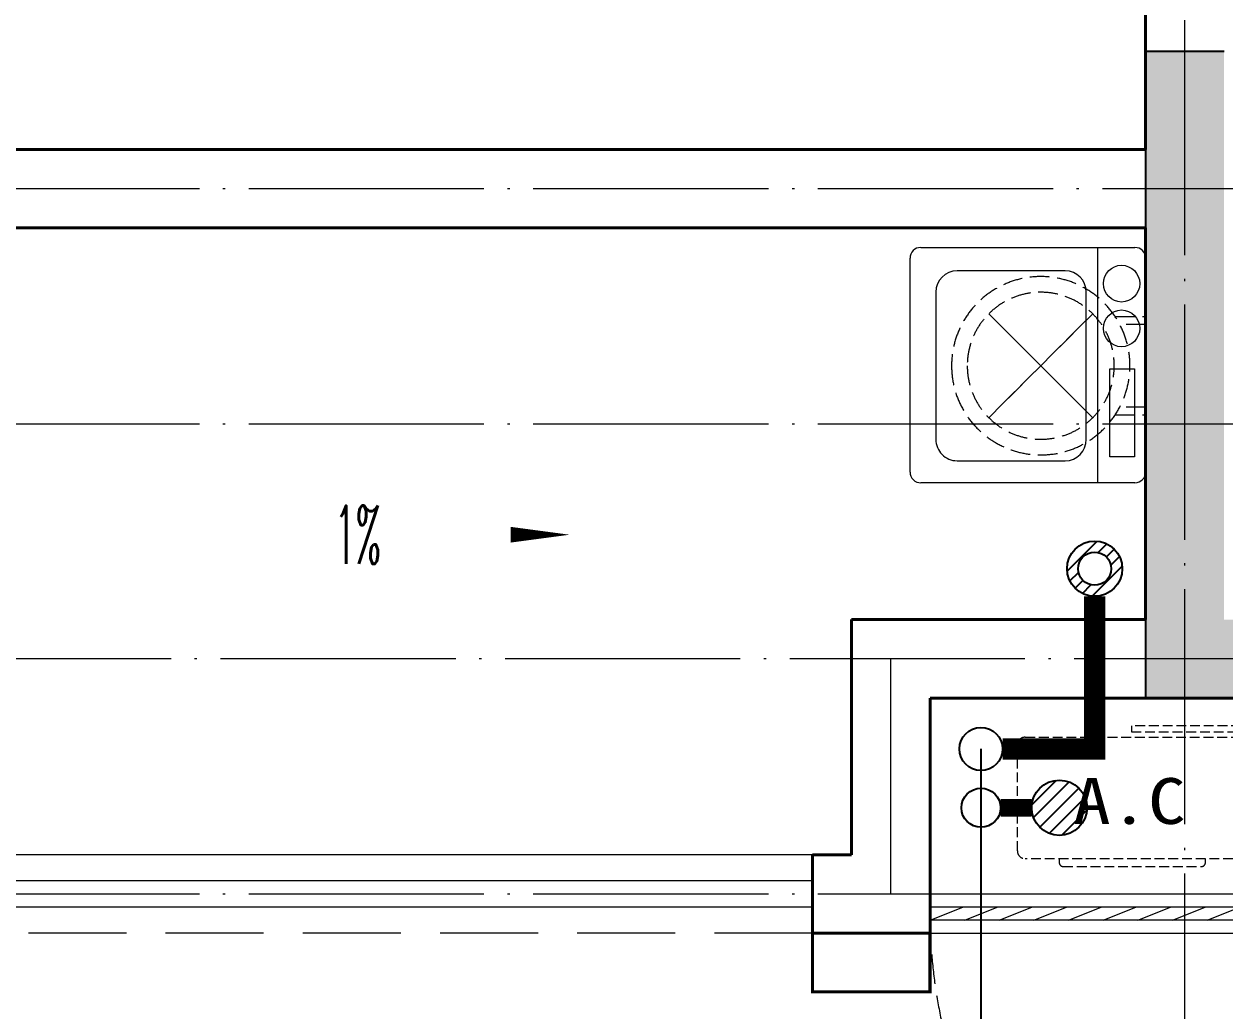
# Model space of a CAD drawing. Extents: x 27938 to 1042331, y -235042 to 1535213.
# Drawn here: x 688555 to 691617, y 518944 to 521460 of the extents above; entities that cross this region are included whole.
import ezdxf

# ---------------------------------------------------------------- set-up
doc = ezdxf.new("R2010")
doc.units = 0
doc.header["$LTSCALE"] = 1000
doc.header["$MEASUREMENT"] = 0
for name, pattern in [('$1$DASH', [0.35, 0.25, -0.1]), ('DASH', [0.35, 0.25, -0.1]), ('DOTE', [2.42, 2, -0.2, 0.02, -0.2])]:
    doc.linetypes.add(name, pattern=pattern)
for name, color, linetype in [('$RECOVER_210609100354-0', 7, 'Continuous'), ('$RECOVER_210609100354-25', 7, 'Continuous'), ('3.5方案汇报，与郭总、侯月琴确定户型_t8$0$2020.03.04 -1安徽标准化洋房户型(UA）_t8_t8$0$看线', 154, 'Continuous'), ('COLUMN', 9, 'Continuous'), ('DIM_凝结', 3, 'Continuous'), ('DIM_污水', 3, 'Continuous'), ('EQUIP_地漏', 7, 'Continuous'), ('PIPE-凝结', 150, 'N'), ('PIPE-污水', 2, 'W'), ('VPIPE-凝结', 150, 'Continuous'), ('VPIPE-污水', 2, 'W')]:
    doc.layers.add(name, color=color, linetype=linetype)
for name, color, linetype, lineweight in [('DOTE', 19, 'DOTE', 9), ('LVTRY', 1, 'Continuous', 13), ('PUB_HATCH', 8, 'Continuous', 9), ('WALL', 9, 'Continuous', 40), ('WINDOW', 8, 'Continuous', 15), ('平面-排水沟', 86, 'Continuous', 15), ('平面-栏杆', 135, 'Continuous', 15), ('平面-看线', 45, 'Continuous', 15), ('平面-空调预留孔', 173, 'Continuous', 15)]:
    doc.layers.add(name, color=color, linetype=linetype, lineweight=lineweight)
doc.styles.add('_TCH_DIM', font='SIMPLEX.shx', dxfattribs={"width": 0.6, "oblique": 10, "bigfont": 'hztxt.shx'})
doc.styles.get("Standard").update_dxf_attribs({"font": 'gbenor.shx', "bigfont": 'gbcbig.shx'})
doc.styles.add('黑体', font='simhei.ttf')
doc.linetypes.add('N', pattern='A,3,-0.2,["N",Standard,S=0.25,R=0,X=-0.1,Y=-0.115],-0.2', length=3.4)
doc.linetypes.add('W', pattern='A,3,-0.2,["W",Standard,S=0.25,R=0,X=-0.1,Y=-0.115],-0.2', length=3.4)

# ---------------------------------------------------------------- blocks, each defined once
blk = doc.blocks.new('GFDGDGRDGRDG')
at = {"layer": 'DOTE', "linetype": 'DOTE', "ltscale": 0.3}
for p, q in [((584693.7, 360558.3), (584693.7, 376108.3)), ((573593.7, 364358.3), (626393.7, 364358.3)), ((573593.7, 363758.3), (626393.7, 363758.3)), ((626393.7, 363158.3), (573593.7, 363158.3)), ((583943.7, 362558.3), (583943.7, 363158.3)), ((573593.7, 362558.3), (626393.7, 362558.3))]:
    blk.add_line(p, q, dxfattribs=at)
blk = doc.blocks.new('HFHFHFHFTF')
at = {"layer": 'PUB_HATCH'}
blk.add_hatch(color=256, dxfattribs=at).paths.add_polyline_path([(546266.6, 365523.7), (545516.6, 365523.7), (545516.6, 366973.7), (545316.6, 366973.7), (545316.6, 365323.7), (546266.6, 365323.7)])
at = {"layer": 'COLUMN', "color": 8}
for p, q in [((545516.6, 366973.7), (545316.6, 366973.7)), ((545316.6, 366973.7), (545316.6, 365323.7)), ((545316.6, 365323.7), (546266.6, 365323.7))]:
    blk.add_line(p, q, dxfattribs=at)
blk = doc.blocks.new('RECTANG')
at = {"color": 0}
for p, q in [((1, 1), (0, 1)), ((0, 1), (0, 0)), ((1, 0), (1, 1)), ((0, 0), (1, 0))]:
    blk.add_line(p, q, dxfattribs=at)
blk = doc.blocks.new('洗衣机')
at = {"layer": 'LVTRY', "color": 0}
for p, q in [((3791567.4, 243472.1), (3791021, 243472.1)), ((3791116.5, 243472.1), (3791116.5, 242871.5)), ((3790993.7, 243444.5), (3790993.7, 242899.1)), ((3791594.6, 242899.1), (3791594.6, 243444.5)), ((3791199, 243412.7), (3791474.9, 243412.7)), ((3791145.1, 242982.5), (3791145.1, 243358)), ((3791528.8, 243358), (3791528.8, 242982.5)), ((3791474.9, 242927.8), (3791199, 242927.8)), ((3791021, 242871.5), (3791567.4, 242871.5))]:
    blk.add_line(p, q, dxfattribs=at)
at = {"layer": 'LVTRY', "color": 0, "extrusion": (0, 0, -1)}
for centre, major_axis, start_param, end_param in [((3791021, 243444.5), (0, 27.6), -1.570796, 0), ((3791567.4, 243444.5), (0, 27.6), 0, 1.570796), ((3791055.1, 243379.8), (0, 46.9), 3.141593, 9.424778), ((3791199, 243358), (0, 54.7), 4.712389, 6.283185), ((3791474.9, 243358), (0, 54.7), 0, 1.570796), ((3791055.1, 243265.7), (0, 46.9), 3.141593, 9.424778), ((3791199, 242982.5), (0, 54.7), 3.141593, 4.712389), ((3791474.9, 242982.5), (0, 54.7), 1.570796, 3.141593), ((3791021, 242899.1), (0, 27.6), 3.141593, 4.712389), ((3791567.4, 242899.1), (0, 27.6), 1.570796, 3.141593)]:
    blk.add_ellipse(centre, major_axis=major_axis, ratio=0.986385, start_param=start_param, end_param=end_param, dxfattribs=at)
at = {"layer": 'LVTRY', "color": 8, "xscale": 63.25620569481588, "yscale": 224.5369532744355, "zscale": 64.12934308941763, "rotation": 180}
blk.add_blockref('RECTANG', (3791085.2, 243162.4), dxfattribs=at)
blk = doc.blocks.new('dnfhfn')
at = {"color": 0, "linetype": '$1$DASH', "ltscale": 0.2}
for p, q in [((101.9, 495, 0), (121.9, 495, 0)), ((101.9, 417.2, 0), (101.9, 495, 0)), ((121.9, 495, 0), (121.9, 429, 0)), ((353.1, 495, 0), (333.1, 495, 0)), ((333.1, 495, 0), (333.1, 429, 0)), ((353.1, 417.2, 0), (353.1, 495, 0))]:
    blk.add_line(p, q, dxfattribs=at)
at = {"color": 0, "linetype": '$1$DASH', "ltscale": 0.2, "elevation": 0}
for points in [[(94.9, 360.1), (94.9, 360.1), (360.1, 94.9), (360.1, 94.9)], [(360.1, 360.1), (94.9, 94.9), (94.9, 94.9), (360.1, 360.1)]]:
    blk.add_lwpolyline(points, close=True, dxfattribs=at)
at = {"color": 0, "linetype": '$1$DASH', "ltscale": 0.2}
for radius in [227.5, 187.5]:
    blk.add_circle((227.5, 227.5, 0), radius, dxfattribs=at)
blk = doc.blocks.new('gsergvr')
at = {"layer": '平面-空调预留孔', "color": 0, "linetype": 'DASH', "ltscale": 0.1}
for p, q in [((34075.4, 17176.2), (34075.4, 17166.2)), ((34448.2, 17166.2), (34448.2, 17176.2)), ((34085.4, 17156.2), (34438.2, 17156.2))]:
    blk.add_line(p, q, dxfattribs=at)
blk.add_lwpolyline([(34679.3, 17515.3), (34259.5, 17515.3), (34259.5, 17500.2), (34679.3, 17500.2)], close=True, dxfattribs=at)
blk.add_lwpolyline([(34728.6, 17176.2), (33988.6, 17176.2, -0.414214), (33968.6, 17196.2), (33968.6, 17466.2, -0.414214), (33988.6, 17486.2), (34728.6, 17486.2, -0.414214), (34748.6, 17466.2), (34748.6, 17196.2, -0.414214)], format="xyb", close=True, dxfattribs=at)
for centre, start, end in [((34085.4, 17166.2), 180, 270), ((34438.2, 17166.2), 270, 0)]:
    blk.add_arc(centre, 10, start, end, dxfattribs=at)
at = {"layer": '平面-空调预留孔', "color": 0, "linetype": 'DASH', "ltscale": 0.1, "style": '黑体', "width": 1.2}
blk.add_text('A.C', height=117.05, dxfattribs=at).set_placement((34110.9, 17264.8))
blk = doc.blocks.new('rtyryrtyeeretee')
at = {"layer": '平面-空调预留孔', "color": 8}
blk.add_blockref('gsergvr', (635673.5, 326705.8), dxfattribs=at)
blk = doc.blocks.new('$WINLIB2D$00000039')
at = {"color": 0}
for points in [[(-0.5, 0.5), (-0.5, -0.5)], [(0.5, 0.5), (-0.5, 0.5)], [(0.5, -0.5), (0.5, 0.5)], [(-0.5, 0.1667), (0.5, 0.1667)], [(-0.3839, -0.1667), (-0.448, 0.1667)], [(-0.3159, -0.1667), (-0.38, 0.1667)], [(-0.2479, -0.1667), (-0.312, 0.1667)], [(-0.1799, -0.1667), (-0.244, 0.1667)], [(-0.1119, -0.1667), (-0.176, 0.1667)], [(-0.0439, -0.1667), (-0.108, 0.1667)], [(0.0241, -0.1667), (-0.04, 0.1667)], [(0.0921, -0.1667), (0.028, 0.1667)], [(0.16, -0.1667), (0.0959, 0.1667)], [(0.228, -0.1667), (0.1639, 0.1667)], [(0.296, -0.1667), (0.2319, 0.1667)], [(0.364, -0.1667), (0.2999, 0.1667)], [(0.432, -0.1667), (0.3679, 0.1667)], [(0.5, -0.1667), (0.4359, 0.1667)], [(-0.4519, -0.1667), (-0.5, 0.0836)], [(-0.5, -0.1667), (0.5, -0.1667)], [(0.5, -0.5), (-0.5, -0.5)]]:
    blk.add_lwpolyline(points, dxfattribs=at)
blk = doc.blocks.new('$TwtSys$00000141')
for p, q in [((-141.3, 11.5), (-15.1, 137.7)), ((-141.3, 11.5), (-15.1, 137.7)), ((-130.8, -52.6), (52.6, 130.8)), ((-130.8, -52.6), (52.6, 130.8)), ((-99.7, -99.7), (99.7, 99.7)), ((-99.7, -99.7), (99.7, 99.7)), ((-48.5, -130.6), (131.4, 49.3)), ((-48.5, -130.6), (131.4, 49.3)), ((17.1, -138.4), (138.4, -17.1)), ((17.1, -138.4), (138.4, -17.1))]:
    blk.add_line(p, q)
blk.add_circle((0, 0), 141)
blk.add_circle((0, 0), 141)
blk = doc.blocks.new('$TwtSys$00000543')
for p, q in [((-140.4, -12.8), (12.8, 140.4)), ((18.7, 82.5), (62.6, 126.4)), ((59.8, 59.8), (99.7, 99.7)), ((82.5, 18.7), (126.4, 62.6)), ((-12.8, -140.4), (140.4, 12.8)), ((-126.4, -62.6), (-82.5, -18.7)), ((-99.7, -99.7), (-59.8, -59.8)), ((-62.6, -126.4), (-18.7, -82.5))]:
    blk.add_line(p, q)
for radius in [141, 84.6]:
    blk.add_circle((0, 0), radius)

msp = doc.modelspace()

# ---------------------------------------------------------------- hatches: boundary and pattern name
at = {"layer": 'PIPE-污水'}
for points in [[(691286.6, 519610.4), (691314.1, 519610.4), (691314.1, 519582.9)], [(691286.6, 519610.4), (691286.6, 519582.9), (691314.1, 519582.9)]]:
    msp.add_hatch(color=256, dxfattribs=at).paths.add_polyline_path(points)

# ---------------------------------------------------------------- linework, layer by layer
at = {"layer": '$RECOVER_210609100354-0', "color": 8, "const_width": 8}
msp.add_lwpolyline([(690566.6, 519140.4), (690566.6, 518990.4), (690866.6, 518990.4), (690866.6, 519140.4)], dxfattribs=at)
at = {"layer": 'DIM_凝结'}
msp.add_line((690996.6, 519460.4), (690996.6, 517493), dxfattribs=at)
at = {"layer": 'DIM_污水'}
msp.add_line((690996.6, 519610.4), (690996.6, 518197.9), dxfattribs=at)
at = {"layer": 'PIPE-凝结', "const_width": 45}
msp.add_lwpolyline([(691046.6, 519460.4), (691126.1, 519460.4)], dxfattribs=at)
at = {"layer": 'PIPE-污水', "const_width": 55}
for points in [[(691286.6, 519999.9), (691286.6, 519610.4)], [(691051.6, 519610.4), (691286.6, 519610.4)]]:
    msp.add_lwpolyline(points, dxfattribs=at)
at = {"layer": 'VPIPE-凝结'}
msp.add_circle((690996.6, 519460.4), 50, dxfattribs=at)
at = {"layer": 'VPIPE-污水'}
msp.add_circle((690996.6, 519610.4), 55, dxfattribs=at)
at = {"layer": 'WALL', "color": 8}
for p, q in [((691416.6, 524090.4), (691416.6, 521140.4)), ((685916.6, 521140.4), (691416.6, 521140.4)), ((685916.6, 520940.4), (691416.6, 520940.4)), ((691416.6, 520940.4), (691416.6, 519940.4)), ((690666.6, 519940.4), (690666.6, 519340.4)), ((691416.6, 519940.4), (690666.6, 519940.4)), ((690866.6, 519740.4), (690866.6, 519140.4)), ((691516.6, 519740.4), (690866.6, 519740.4)), ((692166.6, 519740.4), (691516.6, 519740.4)), ((690666.6, 519340.4), (690566.6, 519340.4)), ((690566.6, 519140.4), (690566.6, 519340.4)), ((690866.6, 519140.4), (690566.6, 519140.4))]:
    msp.add_line(p, q, dxfattribs=at)
at = {"layer": 'WINDOW', "color": 8, "linetype": 'DASH', "ltscale": 0.3}
msp.add_lwpolyline([(692166.6, 519190.4), (691040.7, 518540.4, -0.131652), (690866.6, 519190.4)], format="xyb", dxfattribs=at)
at = {"layer": '平面-排水沟', "color": 8}
msp.add_lwpolyline([(689525.7, 520157.1, 0, 0, 0), (689947.1, 520157.1, 0, 40, 0), (689797.1, 520157.1, 0, 0, 0)], format="xyseb", dxfattribs=at)
at = {"layer": '平面-栏杆', "color": 8}
for points in [[(690566.6, 519273.8), (686066.6, 519273.8)], [(690566.6, 519207.1), (686066.6, 519207.1)]]:
    msp.add_lwpolyline(points, dxfattribs=at)
at = {"layer": '平面-看线', "color": 8}
msp.add_lwpolyline([(690566.6, 519340.4), (686066.6, 519340.4)], dxfattribs=at)
at = {"layer": '平面-看线', "color": 8, "linetype": 'DASH'}
msp.add_lwpolyline([(690566.6, 519140.4), (686066.6, 519140.4)], dxfattribs=at)

# ---------------------------------------------------------------- block references
at = {"layer": '$RECOVER_210609100354-25', "color": 8, "xscale": -1}
msp.add_blockref('洗衣机', (4482410.4, 277418), dxfattribs=at)
at = {"color": 8}
for name, p in [('HFHFHFHFTF', (146100, 154416.7)), ('rtyryrtyeeretee', (21447.4, 175448.4))]:
    msp.add_blockref(name, p, dxfattribs=at)
at = {"layer": '3.5方案汇报，与郭总、侯月琴确定户型_t8$0$2020.03.04 -1安徽标准化洋房户型(UA）_t8_t8$0$看线', "ltscale": 10}
msp.add_blockref('GFDGDGRDGRDG', (106822.9, 156682.1), dxfattribs=at)
at = {"layer": 'EQUIP_地漏', "xscale": 0.5, "yscale": 0.5, "zscale": 0.5}
msp.add_blockref('$TwtSys$00000543', (691286.6, 520070.4), dxfattribs=at)
at = {"layer": 'EQUIP_地漏', "xscale": 0.5, "yscale": 0.5, "zscale": 0.5, "rotation": 180}
msp.add_blockref('$TwtSys$00000141', (691196.6, 519460.4), dxfattribs=at)
at = {"layer": 'WINDOW', "xscale": 1299.999999983003, "yscale": -100, "zscale": 1299.999999983003, "rotation": 180}
msp.add_blockref('$WINLIB2D$00000039', (691516.6, 519190.4), dxfattribs=at)
at = {"layer": '平面-空调预留孔', "color": 8, "xscale": -1, "rotation": 270}
msp.add_blockref('dnfhfn', (690921.6, 520360.8, 0), dxfattribs=at)

# ---------------------------------------------------------------- texts
at = {"layer": '平面-排水沟', "color": 8, "style": '_TCH_DIM', "width": 0.423529}
msp.add_text('1%', height=148.75, dxfattribs=at).set_placement((689347.4, 520082.7))

doc.saveas('drawing.dxf')
